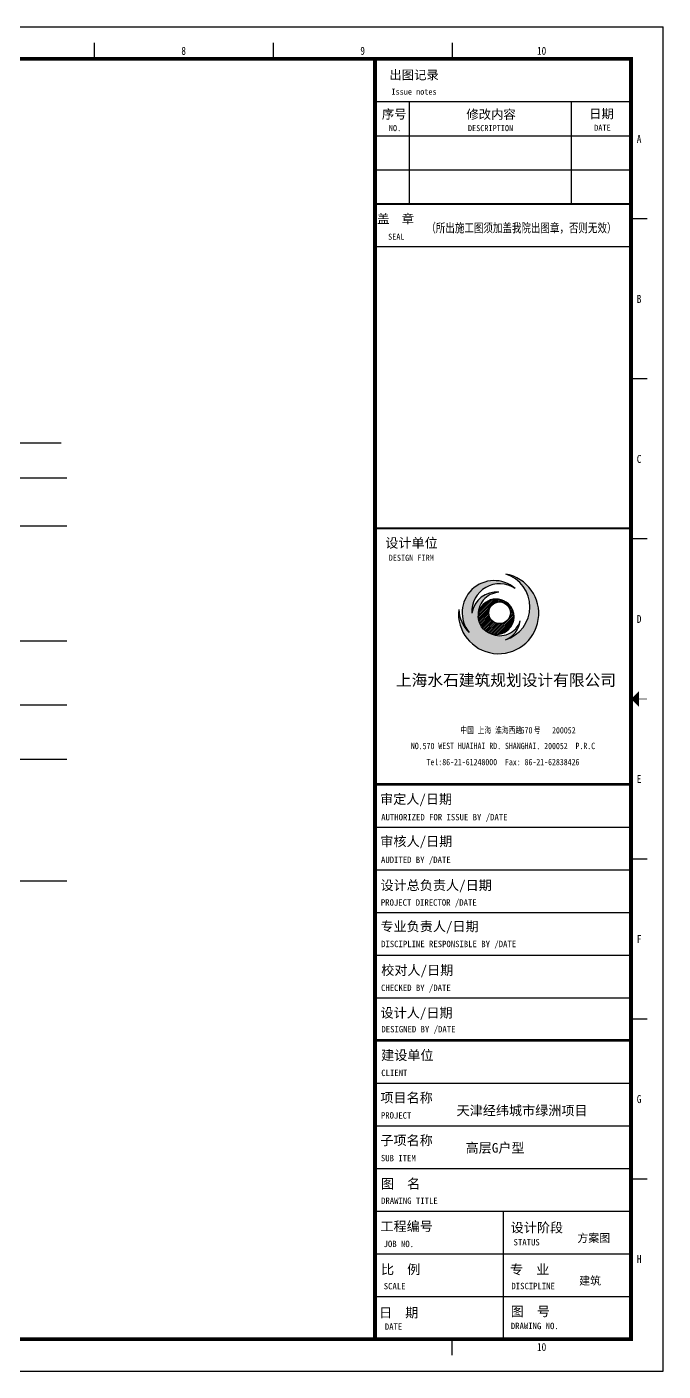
# Model space of a CAD drawing. Extents: x 95480 to 154880, y 32061 to 74061.
# Drawn here: x 135008 to 154880, y 32061 to 74061 of the extents above; entities that cross this region are included whole.
import ezdxf
from ezdxf.enums import TextEntityAlignment as Align

# ---------------------------------------------------------------- set-up
doc = ezdxf.new("R2010")
doc.units = 0
doc.header["$LTSCALE"] = 1000
doc.header["$MEASUREMENT"] = 0
doc.linetypes.add('DOTE', pattern=[2.42, 2, -0.2, 0.02, -0.2])
doc.layers.get('0').update_dxf_attribs({"linetype": 'CONTINUOUS'})
for name, color, linetype in [('1', 3, 'CONTINUOUS'), ('DOTE', 250, 'DOTE'), ('FACE', 2, 'CONTINUOUS'), ('图框', 3, 'CONTINUOUS')]:
    doc.layers.add(name, color=color, linetype=linetype)
doc.styles.add('ca', font='NSimSun.ttf')
doc.styles.add('TKZ1', font='SIMHEI.TTF', dxfattribs={"width": 0.7})
doc.styles.add('图签栏', font='SimSun.ttf')

# ---------------------------------------------------------------- blocks, each defined once
blk = doc.blocks.new('A$C790473E3')
at = {"layer": 'FACE'}
blk.add_hatch(color=256, dxfattribs=at).paths.add_polyline_path([(12277, 22805, -0.4358242), (25158, 38243, 0.4034982), (8203, 25238, -0.6154452), (35207, 40694, 0.9131699), (6565, 13084, -0.1859392), (0, 27582, 2.2949898), (29364, 49669, -0.7433742), (29147, 8589, 0.2704113), (38508, 20344, -0.4456628), (20141, 12365, -0.3262317)])
h = blk.add_hatch(dxfattribs=at)
h.set_pattern_fill('ANSI31', color=256, scale=6118.035339, style=0)
h.set_pattern_definition([(45, (-835537.9, 198731.2), (-540.76303, 540.76303), [])])
h.paths.add_polyline_path([(34441, 22970, 1.0074548), (12277, 22805, 0.9926004)])
h.paths.add_polyline_path([(18828, 25457, -1), (32328, 25457, -1)], flags=16)
blk.add_circle((23359, 22970), 11082, dxfattribs=at)
at = {"layer": 'FACE', "color": 2}
blk.add_circle((25578, 25457), 6750, dxfattribs=at)
for centre, radius, start, end in [((24948, 24977), 25084, 174.038692, 79.861542), ((22142, 25587), 19974, 49.145957, 218.751509), ((25605, 26152), 17427, 56.564441, 183.004516), ((23075, 29161), 21450, 286.445455, 72.950093), ((23426, 22946), 15395, 83.539592, 171.435544), ((25891, 24539), 13724, 93.061268, 187.256224), ((23359, 22970), 11082, 253.122954, 180.85108), ((22101, 28855), 22137, 183.29715, 225.430105), ((25737, 24611), 13464, 245.440082, 341.523102), ((23754, 22488), 14908, 291.206809, 351.732962)]:
    blk.add_arc(centre, radius, start, end, dxfattribs=at)
blk = doc.blocks.new('A$C49B85F7D')
at = {"layer": '1'}
for p, q in [((504, 410), (584, 410)), ((504, 396.67), (584, 396.67)), ((514.67, 396.67), (514.67, 364.67)), ((565.33, 396.67), (565.33, 364.67)), ((504, 386), (584, 386)), ((504, 375.33), (584, 375.33)), ((504, 364.67), (584, 364.67)), ((504, 364.67), (584, 364.67)), ((504, 351.33), (584, 351.33)), ((504, 351.33), (584, 351.33)), ((504, 170), (584, 170)), ((504, 156.67), (584, 156.67)), ((504, 143.33), (584, 143.33)), ((504, 130), (584, 130)), ((504, 116.67), (584, 116.67)), ((504, 90), (584, 90)), ((504, 76.67), (584, 76.67)), ((504, 63.33), (584, 63.33)), ((504, 50), (584, 50)), ((544, 50), (544, 10)), ((504, 36.67), (584, 36.67)), ((504, 23.33), (584, 23.33))]:
    blk.add_line(p, q, dxfattribs=at)
for points, const_width in [([(504, 364.67), (584, 364.67)], 0.667), ([(504, 263.33), (584, 263.33)], 0.667), ([(504, 183.33), (584, 183.33)], 0.8), ([(504, 183.33), (584, 183.33)], 0.667), ([(504, 103.33), (584, 103.33)], 0.8)]:
    blk.add_lwpolyline(points, dxfattribs=dict(at, const_width=const_width))
at = {"layer": '图框'}
for p, q in [((0, 420), (594, 420)), ((594, 0), (594, 420)), ((416.3, 415), (416.3, 410)), ((472.2, 415), (472.2, 410)), ((528.1, 415), (528.1, 410)), ((589, 360), (584, 360)), ((589, 310), (584, 310)), ((589, 260), (584, 260)), ((589, 160), (584, 160)), ((589, 110), (584, 110)), ((589, 60), (584, 60)), ((528.1, 5), (528.1, 10)), ((0, 0), (594, 0))]:
    blk.add_line(p, q, dxfattribs=at)
at = {"layer": '图框', "const_width": 1.2}
blk.add_lwpolyline([(584, 410), (25, 410), (25, 10), (584, 10)], close=True, dxfattribs=at)
at = {"layer": '图框'}
for points, const_width in [([(504, 410), (504, 10)], 1.2), ([(504, 410), (584, 410)], 1.2), ([(504, 263.33), (584, 263.33)], 0.6), ([(586.5, 210), (589, 210)], 0.3)]:
    blk.add_lwpolyline(points, dxfattribs=dict(at, const_width=const_width))
blk.add_solid([(586.5, 212.5), (586.5, 207.5), (584, 210)], dxfattribs=at)
at = {"layer": '图框', "linetype": 'ByBlock', "xscale": 0.0004999999946448952, "yscale": 0.0005000000001018634, "zscale": 0.0005}
blk.add_blockref('A$C790473E3', (530.15, 224.21), dxfattribs=at)
at = {"layer": '1', "style": '图签栏'}
for s, height, p in [('出图记录', 2.828, (508.51, 403.59)), ('Issue notes', 1.8855, (509.15, 398.82)), ('序号', 2.828, (506.15, 391.32)), ('修改内容', 2.828, (532.55, 391.27)), ('日期', 2.828, (570.88, 391.43)), ('NO.', 1.886, (508.34, 387.42)), ('DESCRIPTION', 1.8855, (533.05, 387.42)), ('DATE', 1.886, (572.48, 387.53)), ('盖  章', 2.828, (504.67, 358.64)), ('SEAL', 1.886, (508.11, 353.49)), ('DESIGN FIRM', 1.8855, (508.29, 253.18)), ('审定人/日期', 3, (505.6, 177.22)), ('AUTHORIZED FOR ISSUE BY /DATE', 2, (505.95, 172.08)), ('审核人/日期', 3, (505.66, 164.02)), ('AUDITED BY /DATE', 2, (505.88, 158.76)), ('设计总负责人/日期', 3, (505.72, 150.3)), ('PROJECT DIRECTOR /DATE', 2, (505.84, 145.42)), ('专业负责人/日期', 3, (505.72, 137.44)), ('DISCIPLINE RESPONSIBLE BY /DATE', 2, (505.92, 132.46)), ('校对人/日期', 3, (505.96, 123.78)), ('CHECKED BY /DATE', 2, (505.9, 118.77)), ('设计人/日期', 3, (505.74, 110.45)), ('DESIGNED BY /DATE', 2, (506.01, 105.83)), ('建设单位', 3, (505.93, 97.2)), ('CLIENT', 2, (505.97, 92.17)), ('项目名称', 3, (505.69, 83.93)), ('PROJECT', 2, (505.85, 78.9)), ('子项名称', 3, (505.69, 70.6)), ('SUB ITEM', 2, (505.85, 65.57)), ('图  名', 3, (505.85, 57.06)), ('DRAWING TITLE', 2, (505.91, 52.24)), ('工程编号', 3, (505.71, 43.74)), ('设计阶段', 3, (546.4, 43.35)), ('JOB NO.', 2, (506.69, 38.75)), ('STATUS', 2, (547.3, 39.27)), ('比  例', 3, (505.9, 30.3)), ('专  业', 3, (546.18, 30.25)), ('SCALE', 2, (506.75, 25.55)), ('DISCIPLINE', 2, (546.61, 25.59)), ('日  期', 3, (505.26, 16.77)), ('图  号', 3, (546.42, 17.17)), ('DATE', 2, (507.08, 12.9)), ('DRAWING NO.', 2, (546.44, 13.11))]:
    blk.add_text(s, height=height, dxfattribs=at).set_placement(p)
at = {"layer": '1', "style": '图签栏', "width": 0.75}
blk.add_text('（所出施工图须加盖我院出图章，否则无效）', height=2.8283, dxfattribs=at).set_placement((520.05, 355.8))
at = {"layer": '1', "style": '图签栏'}
blk.add_text('设计单位', height=3, dxfattribs=at).set_placement((515.41, 258.83), align=Align.MIDDLE)
at = {"layer": '图框', "style": 'TKZ1'}
for s, height, width, p in [('8', 2.5, 0.85, (444.25, 412.5)), ('9', 2.5, 0.85, (500.15, 412.5)), ('10', 2.5, 0.85, (556.05, 412.5)), ('A', 2.5, 0.85, (586.5, 385)), ('B', 2.5, 0.85, (586.5, 335)), ('C', 2.5, 0.85, (586.5, 285)), ('D', 2.5, 0.85, (586.5, 235)), ('中国 上海 淮海西路   号    ', 2, 0.75, (545.64, 200.33)), ('570     200052 ', 2, 0.75, (558.71, 200.21)), ('NO.570 WEST HUAIHAI RD. SHANGHAI. 200052  P.R.C', 2, 0.75, (544, 195.33)), ('Tel:86-21-61248000  Fax: 86-21-62838426', 2, 0.75, (544, 190.33)), ('E', 2.5, 0.85, (586.5, 185)), ('F', 2.5, 0.85, (586.5, 135)), ('G', 2.5, 0.85, (586.5, 85)), ('H', 2.5, 0.85, (586.5, 35)), ('10', 2.5, 0.85, (556.05, 7.5))]:
    blk.add_text(s, height=height, dxfattribs=dict(at, width=width)).set_placement(p, align=Align.MIDDLE)
blk.add_text('上海水石建筑规划设计有限公司', height=3.6, dxfattribs=at).set_placement((544.92, 215.97), align=Align.MIDDLE)
at = {"layer": '图框', "color": 2, "style": 'ca'}
for s, height, p in [('天津经纬城市绿洲项目', 3, (529.5, 79.93)), ('高层G户型', 3, (532.32, 68.26)), ('方案图', 2.5, (567.24, 40.32)), ('建筑', 2.5, (567.79, 26.98))]:
    blk.add_text(s, height=height, dxfattribs=at).set_placement(p)

msp = doc.modelspace()

# ---------------------------------------------------------------- linework, layer by layer
at = {"layer": 'DOTE'}
for p, q in [((107456, 61066), (136256, 61066)), ((136256, 59966), (125456, 59966)), ((136256, 58466), (131456, 58466)), ((136256, 54866), (129656, 54866)), ((136256, 52866), (129656, 52866)), ((136256, 51166), (130856, 51166)), ((136256, 47366), (107456, 47366))]:
    msp.add_line(p, q, dxfattribs=at)

# ---------------------------------------------------------------- block references
at = {"xscale": 100, "yscale": 100, "zscale": 100}
msp.add_blockref('A$C49B85F7D', (95480, 32061), dxfattribs=at)

doc.saveas('drawing.dxf')
